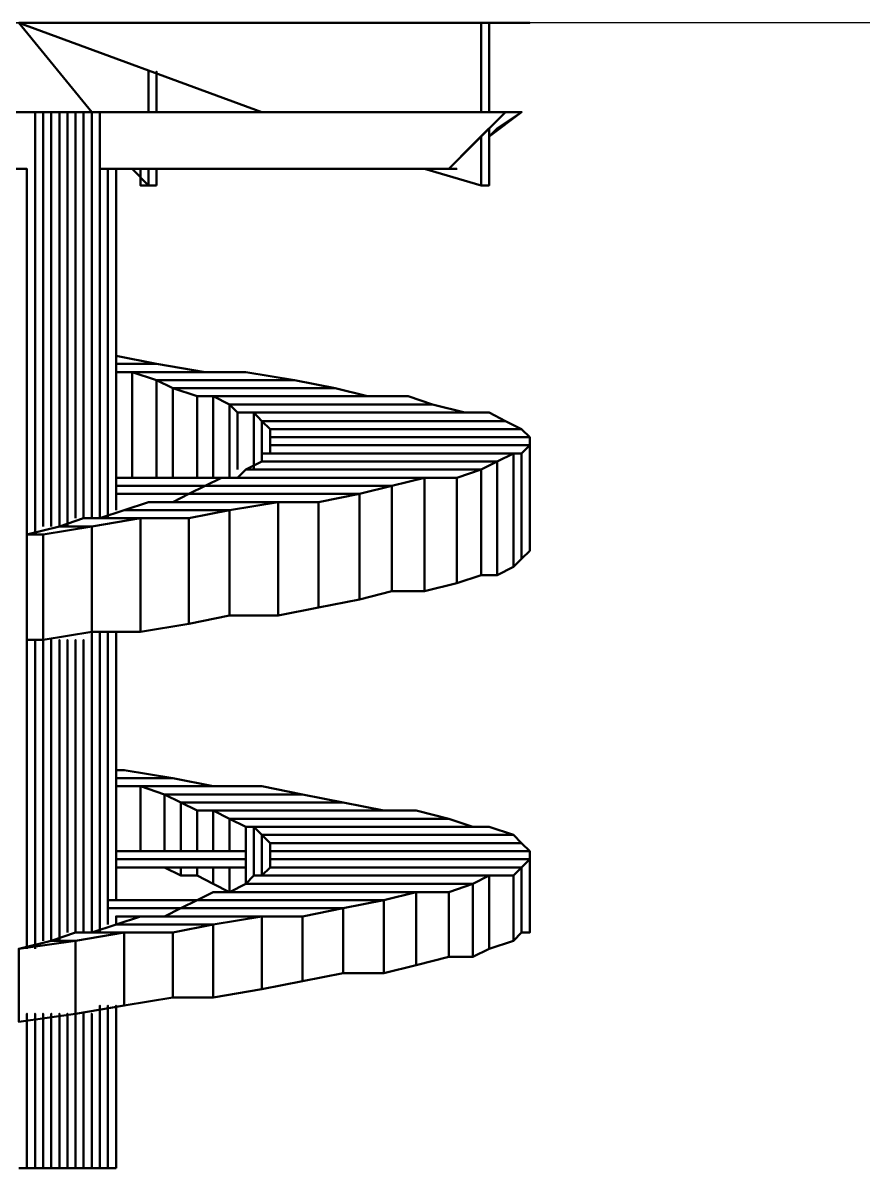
# Model space of a CAD drawing. Header units: millimetres. Extents: x 0 to 461941, y -159644 to 4828.
# Drawn here: x 235558 to 236994, y -150354 to -148398 of the extents above; entities that cross this region are included whole.
import ezdxf

# ---------------------------------------------------------------- set-up
doc = ezdxf.new("R2010")
doc.units = ezdxf.units.MM
for name, color, linetype in [('AM_BOR', 4, 'Continuous'), ('Xref Conv Decant Empty Tote$0$B', 4, 'Continuous'), ('Xref Conv Decant In$0$P_Number1', 4, 'Continuous'), ('Xref Conv Decant Product Tote$0$B', 4, 'Continuous')]:
    doc.layers.add(name, color=color, linetype=linetype)
doc.layers.add('Xref Conv Decant Product Tote$0$Conv- Product decant', color=3, linetype='Continuous', lineweight=50)

# ---------------------------------------------------------------- blocks, each defined once
blk = doc.blocks.new('Xref Conv Decant Empty Tote')
at = {"layer": 'Xref Conv Decant Empty Tote$0$B'}
blk.add_line((242903.7, -148397.6), (134788.8, -148397.6), dxfattribs=at)
blk = doc.blocks.new('Xref Conv Decant Product Tote$0$spiralelevationmo')
at = {"flags": 128}
for points in [[(360.2, 1484.6), (332.5, 1484.6), (679.4, 1484.6), (624, 1498.5), (624, 1623.1), (554.7, 1623.1), (554.7, 1512.3), (484.8, 1526.2), (249.3, 1526.2), (277, 1512.3), (249.3, 1526.2), (484.8, 1526.2), (415.6, 1526.2), (415.6, 1650.8), (332.5, 1664.7), (332.5, 1540), (263.2, 1553.9), (124.7, 1553.9), (166.2, 1540), (124.7, 1553.9), (263.2, 1553.9), (180.1, 1553.9), (180.1, 1678.6), (97, 1692.4), (0, 1706.3)], [(27.7, 1956.2), (13.9, 1956.2)], [(27.7, 1956.2), (13.9, 1956.2)], [(13.9, 1956.2), (27.7, 1956.2)], [(41.6, 1956.2), (27.7, 1956.2)], [(41.6, 1956.2), (27.7, 1956.2)], [(27.7, 1956.2), (41.6, 1956.2)], [(55.4, 1956.2), (41.6, 1956.2)], [(55.4, 1956.2), (41.6, 1956.2)], [(41.6, 1956.2), (55.4, 1956.2)], [(69.3, 1956.2), (55.4, 1956.2)], [(69.3, 1956.2), (55.4, 1956.2)], [(55.4, 1956.2), (69.3, 1956.2)], [(83.1, 1956.2), (69.3, 1956.2)], [(83.1, 1956.2), (69.3, 1956.2)], [(69.3, 1956.2), (83.1, 1956.2)], [(83.1, 1956.2), (97, 1956.2), (110.8, 1956.2)], [(124.7, 1956.2), (110.8, 1956.2)], [(124.7, 1956.2), (110.8, 1956.2)], [(110.8, 1956.2), (124.7, 1956.2)], [(138.5, 1956.2), (124.7, 1956.2)], [(138.5, 1956.2), (124.7, 1956.2)], [(124.7, 1956.2), (138.5, 1956.2)], [(152.4, 1956.2), (138.5, 1956.2)], [(152.4, 1956.2), (138.5, 1956.2)], [(138.5, 1956.2), (152.4, 1956.2)], [(166.2, 1956.2), (152.4, 1956.2)], [(166.2, 1956.2), (152.4, 1956.2)], [(152.4, 1956.2), (166.2, 1956.2)], [(873.3, 1414.8), (873.3, 1540), (873.3, 1553.9), (859.5, 1553.9), (845.6, 1567.7), (804, 1581.6), (776.3, 1595.4), (734.8, 1595.4), (679.4, 1609.3), (624, 1623.1), (554.7, 1623.1), (484.8, 1637), (415.6, 1650.8), (332.5, 1664.7), (263.2, 1664.7), (180.1, 1678.6), (97, 1692.4), (0, 1706.3), (0, 1692.4)], [(332.5, 1540), (332.5, 1664.7), (263.2, 1664.7), (263.2, 1553.9), (180.1, 1553.9), (97, 1553.9), (124.7, 1553.9), (97, 1553.9), (180.1, 1553.9), (97, 1567.7), (97, 1692.4), (0, 1706.3), (0, 1581.6)], [(180.1, 1678.6), (97, 1692.4), (97, 1567.7), (0, 1581.6), (55.4, 1567.7), (97, 1553.9), (55.4, 1567.7), (97, 1567.7), (180.1, 1553.9), (180.1, 1678.6), (263.2, 1664.7)], [(263.2, 1664.7), (180.1, 1678.6)], [(207.8, 1526.2), (166.2, 1540), (332.5, 1540), (415.6, 1526.2), (415.6, 1650.8), (484.8, 1637), (484.8, 1526.2), (554.7, 1512.3), (277, 1512.3), (304.8, 1498.5), (152.4, 1498.5)], [(304.8, 1498.5), (277, 1512.3), (554.7, 1512.3), (624, 1498.5), (624, 1623.1), (679.4, 1609.3), (679.4, 1484.6), (734.8, 1484.6), (360.2, 1484.6), (387.9, 1470.8), (387.9, 1373.2), (401.7, 1373.2), (804, 1373.2), (776.3, 1373.2), (804, 1373.2), (401.7, 1373.2), (415.6, 1387), (415.6, 1456.3), (429.4, 1442.5), (859.5, 1442.5), (873.3, 1428.6), (873.3, 1553.9), (873.3, 1540)], [(360.2, 1484.6), (332.5, 1484.6), (679.4, 1484.6), (734.8, 1484.6), (734.8, 1595.4), (776.3, 1595.4), (776.3, 1470.8), (804, 1456.3), (401.7, 1456.3), (415.6, 1456.3), (415.6, 1387), (429.4, 1400.9), (859.5, 1400.9), (845.6, 1387), (859.5, 1400.9), (429.4, 1400.9), (429.4, 1414.8), (429.4, 1428.6), (429.4, 1414.8), (429.4, 1428.6), (873.3, 1428.6), (859.5, 1442.5), (859.5, 1553.9), (845.6, 1567.7), (845.6, 1456.3), (804, 1456.3), (401.7, 1456.3), (387.9, 1470.8), (387.9, 1373.2), (360.2, 1359.3)], [(360.2, 1484.6), (734.8, 1484.6), (776.3, 1470.8), (776.3, 1595.4), (804, 1581.6), (804, 1456.3), (845.6, 1456.3), (415.6, 1456.3), (429.4, 1442.5), (429.4, 1400.9), (429.4, 1414.8), (873.3, 1414.8), (859.5, 1400.9), (873.3, 1414.8)], [(360.2, 1484.6), (387.9, 1470.8), (776.3, 1470.8), (804, 1456.3), (804, 1581.6), (845.6, 1567.7), (845.6, 1456.3), (859.5, 1442.5), (429.4, 1442.5), (429.4, 1428.6), (429.4, 1414.8), (873.3, 1414.8), (873.3, 1428.6), (873.3, 1553.9), (859.5, 1553.9), (859.5, 1442.5), (845.6, 1456.3), (415.6, 1456.3), (401.7, 1456.3), (401.7, 1373.2), (387.9, 1373.2), (776.3, 1373.2), (734.8, 1359.3), (776.3, 1373.2), (387.9, 1373.2), (360.2, 1359.3)], [(332.5, 1540), (166.2, 1540), (207.8, 1526.2)], [(152.4, 1512.3), (277, 1512.3), (152.4, 1512.3), (263.2, 1512.3), (166.2, 1512.3), (249.3, 1512.3)], [(166.2, 1512.3), (249.3, 1512.3)], [(166.2, 1498.5), (318.6, 1498.5), (152.4, 1498.5)], [(152.4, 1498.5), (304.8, 1498.5), (152.4, 1498.5), (318.6, 1498.5), (166.2, 1498.5)], [(166.2, 1498.5), (332.5, 1498.5)], [(166.2, 1498.5), (332.5, 1498.5), (166.2, 1498.5), (318.6, 1498.5)], [(332.5, 1470.8), (304.8, 1456.3)], [(332.5, 1470.8), (304.8, 1456.3)], [(360.2, 1484.6), (332.5, 1470.8)], [(360.2, 1484.6), (332.5, 1470.8)], [(304.8, 1456.3), (277, 1456.3)], [(304.8, 1456.3), (277, 1456.3)], [(166.2, 1442.5), (387.9, 1442.5)], [(166.2, 1428.6), (387.9, 1428.6)], [(166.2, 1414.8), (166.2, 1303.9), (332.5, 1303.9), (263.2, 1290.1)], [(207.8, 1414.8), (207.8, 1303.9), (166.2, 1303.9)], [(263.2, 1290.1), (332.5, 1303.9), (166.2, 1303.9), (166.2, 1414.8)], [(166.2, 1414.8), (374, 1414.8)], [(277, 1331.6), (554.7, 1331.6), (484.8, 1317.8), (554.7, 1331.6), (277, 1331.6), (249.3, 1317.8), (249.3, 1414.8), (249.3, 1317.8), (207.8, 1303.9), (415.6, 1303.9), (332.5, 1303.9)], [(207.8, 1303.9), (207.8, 1414.8)], [(360.2, 1359.3), (332.5, 1345.5)], [(360.2, 1359.3), (734.8, 1359.3), (679.4, 1345.5), (734.8, 1359.3), (360.2, 1359.3), (332.5, 1345.5)], [(277, 1331.6), (249.3, 1317.8), (484.8, 1317.8), (415.6, 1303.9), (484.8, 1317.8), (249.3, 1317.8), (207.8, 1303.9)], [(304.8, 1345.5), (277, 1331.6)], [(304.8, 1345.5), (624, 1345.5), (554.7, 1331.6), (624, 1345.5), (304.8, 1345.5), (277, 1331.6)], [(332.5, 1345.5), (304.8, 1345.5)], [(332.5, 1345.5), (679.4, 1345.5), (624, 1345.5), (679.4, 1345.5), (332.5, 1345.5), (304.8, 1345.5)], [(332.5, 1303.9), (415.6, 1303.9), (207.8, 1303.9), (166.2, 1303.9)], [(166.2, 1290.1), (263.2, 1290.1), (180.1, 1276.2), (166.2, 1276.2)], [(166.2, 1276.2), (180.1, 1276.2), (263.2, 1290.1), (166.2, 1290.1)], [(13.9, 873.9), (41.6, 873.9), (124.7, 860.1), (124.7, 1040.1), (207.8, 1040.1), (124.7, 1040.1), (41.6, 1054), (41.6, 873.9), (124.7, 860.1), (69.3, 860.1), (110.8, 846.2)], [(873.3, 901.6), (859.5, 915.5), (845.6, 929.3), (817.9, 943.2), (790.2, 943.2), (748.6, 957), (693.2, 970.9), (637.8, 970.9), (582.4, 984.7), (512.5, 998.6), (443.3, 1012.4), (360.2, 1012.4), (290.9, 1026.3), (207.8, 1040.1), (124.7, 1040.1), (41.6, 1054), (13.9, 1054), (13.9, 873.9), (69.3, 860.1), (13.9, 873.9), (41.6, 873.9)], [(13.9, 1054), (41.6, 1054), (13.9, 1054), (13.9, 873.9)], [(41.6, 873.9), (41.6, 1054), (124.7, 1040.1), (124.7, 860.1), (207.8, 846.2), (110.8, 846.2), (138.5, 846.2)], [(110.8, 846.2), (69.3, 860.1), (124.7, 860.1), (207.8, 846.2), (207.8, 1040.1), (290.9, 1026.3), (207.8, 1040.1), (207.8, 846.2), (290.9, 846.2), (138.5, 846.2), (180.1, 832.3)], [(124.7, 152.4), (138.5, 152.4), (138.5, 846.2), (110.8, 846.2), (207.8, 846.2), (290.9, 846.2), (290.9, 1026.3), (360.2, 1012.4), (290.9, 1026.3), (290.9, 846.2), (360.2, 832.3), (180.1, 832.3), (221.6, 818.5)], [(180.1, 832.3), (138.5, 846.2), (290.9, 846.2), (360.2, 832.3), (360.2, 1012.4), (443.3, 1012.4), (360.2, 1012.4), (360.2, 832.3), (443.3, 818.5), (221.6, 818.5), (263.2, 818.5)], [(221.6, 818.5), (180.1, 832.3), (360.2, 832.3), (443.3, 818.5), (443.3, 1012.4), (512.5, 998.6), (512.5, 818.5), (263.2, 818.5), (290.9, 804.6)], [(263.2, 818.5), (221.6, 818.5), (443.3, 818.5), (512.5, 818.5), (512.5, 998.6), (582.4, 984.7), (582.4, 804.6), (290.9, 804.6), (318.6, 790.8)], [(790.2, 943.2), (748.6, 957), (693.2, 970.9), (637.8, 970.9), (582.4, 984.7), (512.5, 998.6), (443.3, 1012.4), (443.3, 818.5), (512.5, 818.5), (582.4, 804.6), (637.8, 790.8), (693.2, 776.9), (748.6, 776.9), (790.2, 763.1), (387.9, 763.1), (415.6, 749.2), (415.6, 680)], [(290.9, 804.6), (263.2, 818.5), (512.5, 818.5), (582.4, 804.6), (582.4, 984.7), (637.8, 970.9), (637.8, 790.8), (318.6, 790.8), (346.3, 776.9)], [(166.2, 776.9), (360.2, 776.9), (166.2, 776.9), (346.3, 776.9), (318.6, 790.8), (637.8, 790.8), (693.2, 776.9), (693.2, 970.9), (748.6, 957), (748.6, 776.9), (374, 776.9), (387.9, 763.1)], [(166.2, 790.8), (332.5, 790.8), (166.2, 790.8), (318.6, 790.8), (290.9, 804.6), (582.4, 804.6), (637.8, 790.8), (637.8, 970.9), (693.2, 970.9), (693.2, 776.9), (346.3, 776.9), (374, 776.9)], [(374, 776.9), (346.3, 776.9), (693.2, 776.9), (748.6, 776.9), (748.6, 957), (790.2, 943.2)], [(387.9, 763.1), (374, 776.9), (748.6, 776.9), (790.2, 763.1), (790.2, 943.2), (817.9, 943.2), (817.9, 749.2)], [(804, 665.5), (831.7, 680), (415.6, 680), (429.4, 693.8), (429.4, 735.4), (429.4, 721.5), (873.3, 721.5), (873.3, 707.7), (873.3, 901.6), (873.3, 721.5), (859.5, 735.4), (859.5, 915.5), (845.6, 929.3), (845.6, 735.4)], [(124.7, 152.4), (138.5, 152.4), (138.5, 846.2)], [(263.2, 804.6), (249.3, 804.6)], [(263.2, 804.6), (249.3, 804.6)], [(346.3, 776.9), (166.2, 776.9)], [(193.9, 776.9), (193.9, 596.3), (166.2, 596.3), (318.6, 596.3), (235.5, 582.4)], [(235.5, 776.9), (235.5, 610.1), (193.9, 596.3), (387.9, 596.3), (318.6, 596.3)], [(387.9, 596.3), (471, 610.1), (235.5, 610.1), (193.9, 596.3), (193.9, 776.9)], [(263.2, 776.9), (263.2, 624), (235.5, 610.1), (471, 610.1), (387.9, 596.3)], [(471, 610.1), (540.8, 624), (263.2, 624), (235.5, 610.1), (235.5, 776.9)], [(304.8, 776.9), (304.8, 637.8), (263.2, 624), (540.8, 624), (471, 610.1)], [(540.8, 624), (596.3, 637.8), (304.8, 637.8), (263.2, 624), (263.2, 776.9)], [(332.5, 776.9), (332.5, 637.8), (304.8, 637.8), (596.3, 637.8), (540.8, 624)], [(596.3, 637.8), (665.5, 637.8), (332.5, 637.8), (304.8, 637.8), (304.8, 776.9)], [(360.2, 776.9), (360.2, 651.7), (332.5, 637.8), (665.5, 637.8), (596.3, 637.8)], [(665.5, 637.8), (707.1, 651.7), (360.2, 651.7), (332.5, 637.8), (332.5, 776.9)], [(707.1, 651.7), (762.5, 665.5), (374, 665.5), (360.2, 651.7), (360.2, 776.9)], [(374, 763.1), (374, 665.5), (360.2, 651.7), (707.1, 651.7), (665.5, 637.8)], [(401.7, 763.1), (401.7, 665.5), (374, 665.5), (762.5, 665.5), (707.1, 651.7)], [(762.5, 665.5), (804, 665.5), (401.7, 665.5), (374, 665.5), (374, 763.1)], [(804, 665.5), (831.7, 680), (415.6, 680), (401.7, 665.5), (401.7, 763.1)], [(762.5, 665.5), (804, 665.5), (401.7, 665.5), (415.6, 680), (415.6, 749.2), (415.6, 735.4)], [(817.9, 749.2), (415.6, 749.2), (415.6, 735.4)], [(429.4, 707.7), (429.4, 721.5), (429.4, 735.4), (859.5, 735.4), (845.6, 735.4)], [(415.6, 680), (429.4, 693.8), (859.5, 693.8), (831.7, 680), (859.5, 693.8), (429.4, 693.8), (429.4, 707.7), (429.4, 721.5), (429.4, 707.7)], [(235.5, 582.4), (318.6, 596.3), (166.2, 596.3), (193.9, 596.3), (387.9, 596.3), (318.6, 596.3)], [(166.2, 582.4), (235.5, 582.4), (166.2, 568.6)], [(166.2, 568.6), (235.5, 582.4), (166.2, 582.4)], [(207.8, 277.7), (221.6, 277.7), (221.6, 263.2), (221.6, 277.7), (235.5, 277.7)], [(221.6, 277.7), (207.8, 277.7), (207.8, 263.2), (207.8, 277.7)], [(207.8, 277.7), (207.8, 249.3)], [(235.5, 277.7), (221.6, 277.7)], [(804, 277.7), (790.2, 277.7)], [(790.2, 193.9), (790.2, 277.7)], [(804, 277.7), (790.2, 277.7)], [(804, 180.1), (804, 277.7)], [(-138.5, 249.3), (-166.2, 152.4), (13.9, 152.4), (-166.2, 152.4), (-263.2, 152.4), (-235.5, 249.3)], [(13.9, 249.3), (-138.5, 249.3), (-166.2, 152.4), (13.9, 152.4), (-166.2, 152.4), (-152.4, 249.3), (-193.9, 249.3)], [(762.5, 221.6), (776.3, 207.8), (734.8, 249.3), (748.6, 249.3), (734.8, 249.3), (138.5, 249.3), (734.8, 249.3), (831.7, 152.4), (859.5, 152.4), (831.7, 152.4), (138.5, 152.4), (831.7, 152.4), (138.5, 152.4), (124.7, 152.4)], [(831.7, 152.4), (734.8, 249.3), (138.5, 249.3)], [(817.9, 180.1), (804, 193.9), (859.5, 152.4), (831.7, 152.4), (776.3, 207.8)], [(859.5, 152.4), (804, 193.9)], [(27.7, 152.4), (13.9, 152.4)], [(41.6, 152.4), (27.7, 152.4)], [(55.4, 152.4), (41.6, 152.4)], [(69.3, 152.4), (55.4, 152.4)], [(83.1, 152.4), (69.3, 152.4)], [(97, 152.4), (83.1, 152.4)], [(110.8, 152.4), (97, 152.4)], [(124.7, 152.4), (110.8, 152.4)], [(790.2, 0), (790.2, 152.4)], [(83.1, 0), (332.5, 0), (346.3, 0)], [(762.5, 0), (720.9, 0), (790.2, 0)], [(873.3, 0), (804, 0), (720.9, 0)], [(804, 0), (790.2, 0)], [(790.2, 0), (804, 0)], [(790.2, 0), (804, 0)]]:
    blk.add_lwpolyline(points, dxfattribs=at)
for points in [[(0, 1956.2), (13.9, 1956.2)], [(13.9, 1956.2), (13.9, 1692.4)], [(27.7, 1956.2), (27.7, 1692.4)], [(41.6, 1956.2), (41.6, 1692.4)], [(55.4, 1956.2), (55.4, 1692.4)], [(69.3, 1956.2), (69.3, 1692.4)], [(97, 1956.2), (97, 1692.4), (97, 1956.2), (83.1, 1956.2)], [(83.1, 1956.2), (83.1, 1692.4)], [(97, 1956.2), (110.8, 1956.2)], [(110.8, 1956.2), (110.8, 1692.4)], [(124.7, 1956.2), (124.7, 1692.4)], [(138.5, 1956.2), (138.5, 1678.6)], [(138.5, 1956.2), (138.5, 1678.6)], [(152.4, 1956.2), (152.4, 1678.6)], [(152.4, 1956.2), (152.4, 1678.6)], [(166.2, 1956.2), (166.2, 1678.6)], [(166.2, 1956.2), (166.2, 1678.6)], [(166.2, 1956.2), (166.2, 1678.6)], [(734.8, 1484.6), (734.8, 1595.4), (679.4, 1609.3), (679.4, 1484.6), (624, 1498.5), (304.8, 1498.5), (332.5, 1484.6), (304.8, 1498.5), (624, 1498.5), (554.7, 1512.3), (554.7, 1623.1), (484.8, 1637), (484.8, 1526.2), (415.6, 1526.2), (207.8, 1526.2), (249.3, 1526.2), (207.8, 1526.2), (415.6, 1526.2), (332.5, 1540), (263.2, 1553.9), (263.2, 1664.7), (332.5, 1664.7), (415.6, 1650.8), (484.8, 1637), (554.7, 1623.1), (624, 1623.1), (679.4, 1609.3), (734.8, 1595.4), (776.3, 1595.4), (804, 1581.6), (845.6, 1567.7), (859.5, 1553.9), (873.3, 1553.9), (873.3, 1540), (873.3, 1414.8), (873.3, 1428.6), (429.4, 1428.6), (429.4, 1442.5), (429.4, 1400.9), (415.6, 1387), (845.6, 1387), (804, 1373.2), (845.6, 1387), (415.6, 1387), (401.7, 1373.2), (401.7, 1456.3), (387.9, 1470.8), (776.3, 1470.8)], [(0, 1581.6), (97, 1567.7), (55.4, 1567.7), (0, 1581.6)], [(13.9, 1581.6), (13.9, 249.3)], [(27.7, 1581.6), (27.7, 1054)], [(41.6, 1567.7), (41.6, 1054)], [(55.4, 1567.7), (55.4, 1054)], [(69.3, 1567.7), (69.3, 1054)], [(83.1, 1553.9), (83.1, 1054)], [(97, 1553.9), (97, 1054)], [(110.8, 1553.9), (110.8, 1054)], [(124.7, 1553.9), (124.7, 1040.1)], [(138.5, 1553.9), (138.5, 1040.1)], [(138.5, 1540), (138.5, 1040.1)], [(152.4, 1540), (152.4, 1040.1)], [(152.4, 1540), (152.4, 1040.1)], [(166.2, 1540), (166.2, 1526.2)], [(166.2, 1540), (166.2, 1526.2)], [(166.2, 1540), (166.2, 1526.2)], [(249.3, 1526.2), (166.2, 1526.2)], [(166.2, 1526.2), (249.3, 1526.2)], [(166.2, 1526.2), (249.3, 1526.2)], [(290.9, 1512.3), (152.4, 1512.3)], [(152.4, 1512.3), (290.9, 1512.3)], [(277, 1512.3), (152.4, 1512.3)], [(263.2, 1512.3), (152.4, 1512.3)], [(263.2, 1512.3), (166.2, 1512.3)], [(249.3, 1512.3), (166.2, 1512.3)], [(166.2, 1512.3), (249.3, 1512.3)], [(304.8, 1498.5), (152.4, 1498.5)], [(166.2, 1498.5), (166.2, 1040.1)], [(166.2, 1498.5), (166.2, 1040.1)], [(166.2, 1498.5), (166.2, 1040.1)], [(332.5, 1498.5), (166.2, 1498.5)], [(318.6, 1498.5), (166.2, 1498.5)], [(318.6, 1498.5), (166.2, 1498.5)], [(332.5, 1498.5), (166.2, 1498.5)], [(332.5, 1442.5), (332.5, 1470.8)], [(360.2, 1442.5), (360.2, 1484.6)], [(249.3, 1442.5), (277, 1456.3)], [(277, 1442.5), (277, 1456.3)], [(304.8, 1442.5), (304.8, 1456.3)], [(387.9, 1442.5), (166.2, 1442.5)], [(374, 1442.5), (166.2, 1442.5)], [(374, 1442.5), (166.2, 1442.5)], [(387.9, 1442.5), (166.2, 1442.5)], [(374, 1442.5), (166.2, 1442.5)], [(387.9, 1428.6), (166.2, 1428.6)], [(387.9, 1428.6), (166.2, 1428.6)], [(387.9, 1428.6), (166.2, 1428.6)], [(387.9, 1428.6), (166.2, 1428.6)], [(387.9, 1428.6), (166.2, 1428.6)], [(387.9, 1428.6), (166.2, 1428.6)], [(374, 1414.8), (166.2, 1414.8)], [(387.9, 1414.8), (166.2, 1414.8)], [(387.9, 1414.8), (166.2, 1414.8)], [(387.9, 1414.8), (166.2, 1414.8)], [(166.2, 1414.8), (387.9, 1414.8)], [(166.2, 1414.8), (387.9, 1414.8)], [(374, 1414.8), (166.2, 1414.8)], [(277, 1331.6), (277, 1414.8)], [(304.8, 1345.5), (304.8, 1414.8)], [(332.5, 1345.5), (332.5, 1414.8)], [(360.2, 1359.3), (360.2, 1414.8)], [(873.3, 1414.8), (429.4, 1414.8)], [(817.9, 749.2), (790.2, 763.1), (387.9, 763.1), (415.6, 749.2), (817.9, 749.2), (845.6, 735.4), (845.6, 929.3), (817.9, 943.2)], [(873.3, 707.7), (873.3, 901.6), (873.3, 721.5), (859.5, 735.4), (429.4, 735.4), (415.6, 735.4), (845.6, 735.4), (859.5, 735.4), (859.5, 915.5), (873.3, 901.6), (859.5, 915.5), (845.6, 929.3), (817.9, 943.2), (790.2, 943.2), (790.2, 763.1), (817.9, 749.2), (845.6, 735.4), (415.6, 735.4), (429.4, 735.4), (429.4, 693.8), (429.4, 707.7), (873.3, 707.7), (859.5, 693.8)], [(27.7, 873.9), (27.7, 152.4)], [(41.6, 860.1), (41.6, 152.4)], [(55.4, 860.1), (55.4, 152.4)], [(69.3, 860.1), (69.3, 152.4)], [(83.1, 860.1), (83.1, 152.4)], [(97, 846.2), (97, 152.4)], [(110.8, 846.2), (110.8, 152.4)], [(124.7, 846.2), (124.7, 152.4)], [(138.5, 846.2), (138.5, 249.3)], [(152.4, 846.2), (152.4, 249.3)], [(152.4, 832.3), (152.4, 249.3)], [(166.2, 832.3), (166.2, 249.3)], [(166.2, 832.3), (166.2, 249.3)], [(166.2, 832.3), (166.2, 249.3)], [(166.2, 804.6), (290.9, 804.6)], [(290.9, 804.6), (166.2, 804.6)], [(290.9, 804.6), (166.2, 804.6)], [(304.8, 804.6), (166.2, 804.6)], [(290.9, 804.6), (166.2, 804.6)], [(166.2, 804.6), (290.9, 804.6)], [(332.5, 790.8), (166.2, 790.8)], [(332.5, 790.8), (166.2, 790.8)], [(318.6, 790.8), (166.2, 790.8)], [(318.6, 790.8), (166.2, 790.8)], [(304.8, 790.8), (166.2, 790.8)], [(304.8, 790.8), (166.2, 790.8)], [(304.8, 790.8), (166.2, 790.8)], [(360.2, 776.9), (166.2, 776.9)], [(360.2, 776.9), (166.2, 776.9)], [(360.2, 776.9), (166.2, 776.9)], [(360.2, 776.9), (166.2, 776.9)], [(346.3, 776.9), (166.2, 776.9)], [(346.3, 776.9), (166.2, 776.9)], [(166.2, 776.9), (360.2, 776.9)], [(360.2, 776.9), (166.2, 776.9)], [(429.4, 707.7), (873.3, 707.7), (873.3, 721.5), (429.4, 721.5)], [(873.3, 707.7), (429.4, 707.7)], [(221.6, 277.7), (193.9, 249.3)], [(207.8, 277.7), (207.8, 249.3)], [(207.8, 277.7), (207.8, 263.2)], [(207.8, 277.7), (207.8, 263.2)], [(207.8, 277.7), (207.8, 263.2)], [(207.8, 277.7), (207.8, 263.2)], [(207.8, 263.2), (207.8, 277.7)], [(221.6, 277.7), (221.6, 263.2)], [(221.6, 277.7), (221.6, 249.3)], [(221.6, 277.7), (221.6, 249.3)], [(221.6, 249.3), (221.6, 277.7)], [(221.6, 249.3), (221.6, 277.7)], [(221.6, 263.2), (221.6, 277.7)], [(235.5, 277.7), (235.5, 249.3)], [(235.5, 277.7), (235.5, 249.3)], [(235.5, 277.7), (235.5, 249.3)], [(235.5, 277.7), (235.5, 249.3)], [(235.5, 277.7), (235.5, 249.3)], [(235.5, 277.7), (235.5, 249.3)], [(235.5, 277.7), (235.5, 249.3)], [(790.2, 277.7), (693.2, 249.3)], [(790.2, 277.7), (790.2, 193.9)], [(790.2, 277.7), (790.2, 193.9)], [(790.2, 277.7), (790.2, 193.9)], [(790.2, 193.9), (790.2, 277.7)], [(790.2, 193.9), (790.2, 277.7)], [(790.2, 277.7), (790.2, 193.9)], [(804, 277.7), (804, 180.1)], [(804, 277.7), (804, 180.1)], [(804, 277.7), (804, 180.1)], [(804, 277.7), (804, 180.1)], [(804, 277.7), (804, 180.1)], [(804, 277.7), (804, 180.1)], [(804, 277.7), (804, 180.1)], [(804, 180.1), (804, 277.7)], [(804, 180.1), (804, 277.7)], [(804, 180.1), (804, 277.7)], [(804, 180.1), (804, 277.7)], [(804, 180.1), (804, 277.7)], [(804, 180.1), (804, 277.7)], [(804, 277.7), (804, 180.1)], [(13.9, 249.3), (-138.5, 249.3)], [(748.6, 249.3), (734.8, 249.3)], [(817.9, 180.1), (859.5, 152.4)], [(124.7, 152.4), (0, 0)], [(415.6, 152.4), (0, 0)], [(13.9, 152.4), (27.7, 152.4)], [(27.7, 152.4), (41.6, 152.4)], [(41.6, 152.4), (55.4, 152.4)], [(55.4, 152.4), (69.3, 152.4)], [(69.3, 152.4), (83.1, 152.4)], [(83.1, 152.4), (97, 152.4)], [(97, 152.4), (110.8, 152.4)], [(110.8, 152.4), (124.7, 152.4)], [(221.6, 152.4), (221.6, 83.1)], [(221.6, 152.4), (221.6, 83.1)], [(221.6, 152.4), (221.6, 83.1)], [(221.6, 152.4), (221.6, 83.1)], [(235.5, 152.4), (235.5, 83.1)], [(235.5, 152.4), (235.5, 83.1)], [(235.5, 152.4), (235.5, 83.1)], [(235.5, 152.4), (235.5, 83.1)], [(235.5, 152.4), (235.5, 83.1)], [(235.5, 152.4), (235.5, 83.1)], [(235.5, 152.4), (235.5, 83.1)], [(790.2, 152.4), (790.2, 0)], [(790.2, 152.4), (790.2, 0)], [(790.2, 152.4), (790.2, 0)], [(790.2, 152.4), (790.2, 0)], [(790.2, 152.4), (790.2, 0)], [(790.2, 152.4), (790.2, 0)], [(790.2, 152.4), (790.2, 0)], [(804, 152.4), (804, 0)], [(804, 152.4), (804, 0)], [(804, 152.4), (804, 0)], [(804, 152.4), (804, 0)], [(804, 152.4), (804, 0)], [(804, 152.4), (804, 0)], [(804, 152.4), (804, 0)], [(804, 152.4), (804, 0)], [(804, 152.4), (804, 0)], [(804, 152.4), (804, 0)], [(804, 152.4), (804, 0)], [(804, 152.4), (804, 0)], [(804, 152.4), (804, 0)], [(804, 152.4), (804, 0)], [(804, 152.4), (804, 0)], [(720.9, 0), (0, 0)], [(83.1, 0), (332.5, 0)], [(332.5, 0), (346.3, 0)], [(804, 0), (790.2, 0), (720.9, 0), (804, 0)], [(762.5, 0), (720.9, 0), (804, 0), (720.9, 0), (790.2, 0), (720.9, 0)], [(790.2, 0), (762.5, 0)], [(804, 0), (873.3, 0)]]:
    blk.add_lwpolyline(points, close=True, dxfattribs=at)
blk = doc.blocks.new('Xref Conv Decant Product Tote')
at = {"layer": 'Xref Conv Decant Product Tote$0$B'}
blk.add_line((242903.7, -148397.6), (134788.8, -148397.6), dxfattribs=at)
at = {"layer": 'Xref Conv Decant Product Tote$0$Conv- Product decant', "xscale": -1, "rotation": 180}
blk.add_blockref('Xref Conv Decant Product Tote$0$spiralelevationmo', (235550.7, -148397.6), dxfattribs=at)
blk = doc.blocks.new('Xref Conv Decant In')
at = {"layer": 'Xref Conv Decant In$0$P_Number1'}
blk.add_line((146225.2, -148397.6), (236367.6, -148397.6), dxfattribs=at)

msp = doc.modelspace()

# ---------------------------------------------------------------- block references
for name in ['Xref Conv Decant Empty Tote', 'Xref Conv Decant Product Tote']:
    msp.add_blockref(name, (0, 0))
at = {"layer": 'AM_BOR'}
for name in ['Xref Conv Decant Product Tote', 'Xref Conv Decant In']:
    msp.add_blockref(name, (0, 0), dxfattribs=at)

doc.saveas('drawing.dxf')
